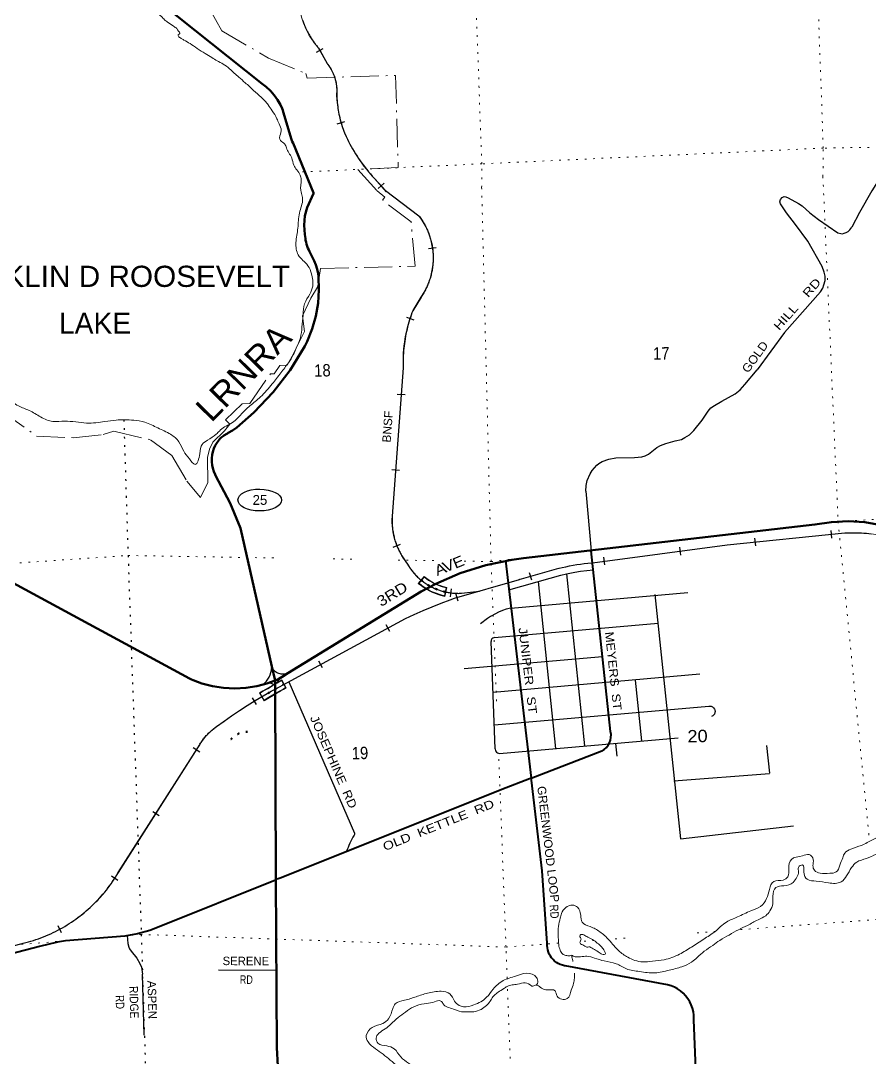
# Model space of a CAD drawing. Header units: feet. Extents: x 485078 to 733631, y 372822 to 564222.
# Drawn here: x 710684 to 722722, y 412713 to 427414 of the extents above; entities that cross this region are included whole.
import ezdxf
from ezdxf.enums import TextEntityAlignment as Align

# ---------------------------------------------------------------- set-up
doc = ezdxf.new("R2010")
doc.units = ezdxf.units.FT
doc.header["$LTSCALE"] = 80
doc.linetypes.add('DOT_DASHED', pattern=[7.7, 5, -1.2, 0.3, -1.2])
doc.linetypes.add('DOTTED', pattern=[1.5, 0.3, -1.2])
for name, color, linetype, lineweight in [('16', 7, 'Continuous', 25), ('17', 7, 'Continuous', 25), ('20', 7, 'Continuous', 70), ('21', 7, 'Continuous', 25), ('23', 7, 'Continuous', 70), ('26', 7, 'Continuous', 40), ('27', 7, 'Continuous', 25), ('29', 7, 'Continuous', 25), ('30', 7, 'Continuous', 25), ('34', 7, 'Continuous', 25), ('39', 7, 'Continuous', 13), ('41', 7, 'Continuous', 13), ('44', 7, 'DOT_DASHED', 13), ('6', 7, 'DOTTED', 25), ('7', 7, 'DOTTED', 13)]:
    doc.layers.add(name, color=color, linetype=linetype, lineweight=lineweight)

msp = doc.modelspace()

# ---------------------------------------------------------------- linework, layer by layer
at = {"layer": '17'}
msp.add_ellipse((714070.78, 420622.77), major_axis=(-309.24, 1), ratio=0.500121, dxfattribs=at)
at = {"layer": '20'}
for p, q in [((714389.54, 418119.06), (714469.88, 418168.28)), ((714117.28, 418009.89), (714171.36, 418024.57)), ((714171.36, 418024.57), (714287.34, 418067.88))]:
    msp.add_line(p, q, dxfattribs=at)
for points in [[(714117.28, 418009.89), (714030.82, 417986.4), (713874.71, 417961.13), (713716.83, 417952.32), (713558.88, 417960.06), (713402.61, 417984.26), (713249.73, 418024.67), (713126.91, 418071.34), (713101.85, 418080.86), (713076.91, 418094.33), (710517.89, 419476.2), (707704.1, 421042.52), (707618.17, 421085.48), (707418.95, 421204.26), (707233.24, 421343.22), (707063.07, 421500.82), (706910.31, 421675.35), (706776.62, 421864.89), (705433.7, 423868.11), (705335.21, 423996.54), (705278.57, 424070.4), (705227.97, 424136.38), (705102.86, 424273.25), (704851.09, 424509.29)], [(722877.22, 420268.2), (722643.98, 420307.11), (722407.95, 420321.42), (722171.72, 420310.98), (721937.87, 420275.9), (717807.75, 419798.59), (717643.01, 419777.72), (717272.52, 419702.07), (716911.96, 419588.11), (716565.29, 419437.09), (716358.93, 419325.51), (714469.88, 418168.28)], [(714287.34, 418067.88), (714330.86, 418085.02), (714342.93, 418090.51), (714389.54, 418119.06)]]:
    msp.add_lwpolyline(points, dxfattribs=at)
at = {"layer": '21'}
for points in [[(714117.28, 418009.89), (714139.8, 418029.57), (714141.04, 418030.65), (714164.74, 418056.18), (714185.65, 418084.06), (714203.53, 418113.96), (714218.18, 418145.57), (714229.45, 418178.54), (714237.21, 418212.51), (714243.29, 418262.94)], [(714469.88, 418168.28), (714446.61, 418160.75), (714429.3, 418156.66), (714411.66, 418154.41), (714393.88, 418154.01), (714376.16, 418155.48), (714358.69, 418158.78), (714341.66, 418163.9), (714325.25, 418170.77), (714309.66, 418179.31), (714295.04, 418189.44), (714281.56, 418201.04), (714269.37, 418213.98), (714258.6, 418228.13), (714256.35, 418231.83), (714244.65, 418256.92)], [(714316.78, 418037.09), (714329.19, 418056.82), (714347.21, 418079.76), (714367.53, 418100.7), (714389.54, 418119.06)], [(714389.49, 418119.03), (714389.93, 418119.4), (714398.68, 418125.69)], [(714265.61, 418006.77), (714248.43, 418016.99), (714239.81, 418020.98), (714230.81, 418024.05), (714221.54, 418026.15), (714212.1, 418027.28), (714202.59, 418027.42), (714171.36, 418024.57)]]:
    msp.add_lwpolyline(points, dxfattribs=at)
at = {"layer": '23'}
msp.add_line((714287.34, 418067.88), (714243.29, 418262.94), dxfattribs=at)
for points in [[(714831.88, 424973.41), (714543.35, 425679.46), (714529.35, 425704.45), (714521.88, 425729.46), (714404.6, 426122.22), (714397.14, 426147.2), (714386.33, 426172.22), (714364.67, 426222.39), (714324.53, 426293.75), (714277.14, 426360.52), (714223.04, 426421.98), (714162.81, 426477.44), (714106.28, 426520.11), (712670.17, 427664.28)], [(714243.29, 418262.94), (713799.97, 420225.52), (713654.06, 420577.58), (713444.37, 420970.67), (713438.04, 420982.87), (713418.99, 421026.52), (713404.6, 421071.93), (713395.04, 421118.6), (713390.41, 421166.01), (713390.77, 421213.64), (713396.09, 421260.97), (713406.34, 421307.49), (713421.4, 421352.68), (713441.09, 421396.05), (713465.21, 421437.13), (713493.49, 421475.45), (713502.77, 421485.61), (713525.6, 421510.59), (713550.63, 421529.08), (713563.46, 421538.56), (713604, 421562.4), (713612.23, 421566.57), (713624.36, 421572.71), (713686.91, 421609.43), (713745.28, 421652.49), (713989.1, 421864.77), (714260.9, 422151.16), (714501.27, 422464.4), (714707.58, 422801.05), (714742.17, 422871.37), (714812.72, 423046.44), (714864.59, 423227.93), (714897.2, 423413.84), (714910.19, 423602.14), (714903.44, 423790.77), (714898.37, 423833.52), (714885.48, 423895.06), (714866.23, 423954.92), (714840.83, 424012.43), (714777.76, 424142.58), (714765.84, 424167.19), (714754.49, 424192.58), (714735.05, 424246.23), (714727.23, 424277.77), (714721, 424302.89), (714717.41, 424327.77), (714709.37, 424383.37), (714701.48, 424516.35), (714707.54, 424649.44), (714740.83, 424769.73), (714832.86, 424967.1), (714831.88, 424973.41)], [(714300.02, 415248.22), (714287.58, 418013.66), (714287.34, 418067.88)], [(715148.14, 409330.55), (715151.75, 409435.29), (715144.39, 409539.84), (715126.14, 409643.05), (715097.2, 409743.78), (714449.38, 412054.64), (714439.92, 412082.61), (714369.51, 412339.07), (714326.29, 412601.48), (714310.74, 412866.97), (714300.02, 415248.22)]]:
    msp.add_lwpolyline(points, dxfattribs=at)
at = {"layer": '26'}
for p, q in [((719042.32, 417341.26), (718769.09, 419903.13)), ((717554.25, 419768.25), (717918.11, 416682.49)), ((717917.66, 416679.9), (718917.69, 417067.14))]:
    msp.add_line(p, q, dxfattribs=at)
for points in [[(720276.64, 411868.53), (720223.13, 413257.84), (720223.59, 413271.66), (720221.92, 413322.2), (720214.98, 413372.3), (720202.84, 413421.39), (720185.63, 413468.94), (720163.55, 413514.43), (720136.83, 413557.37), (720105.77, 413597.28), (720070.71, 413633.72), (720032.03, 413666.3), (719990.16, 413694.66), (719945.55, 413718.48), (719898.7, 413737.51), (719850.11, 413751.54), (718399.09, 414021.28), (718389.97, 414022.83), (718359.42, 414030.19), (718329.8, 414040.69), (718301.44, 414054.24), (718274.66, 414070.68), (718249.74, 414089.82), (718226.95, 414111.47), (718206.56, 414135.37), (718188.77, 414161.28), (718173.79, 414188.91), (718161.78, 414217.95), (718152.88, 414248.09), (718147.17, 414278.99), (718144.72, 414310.32), (718145.56, 414341.73), (718073.13, 415367.82), (717921.36, 416654.9), (717918.38, 416680.18), (717892.66, 416670.22), (717502.61, 416519.18), (714372.75, 415269.31), (714345.31, 415258.27), (714300.02, 415248.22)], [(714300.02, 415248.22), (714295.31, 415238.17), (712644.52, 414574.27), (712513.08, 414524.11), (712337.58, 414475.19), (712157.93, 414444.89), (711319.36, 414378.15), (711206.36, 414360.08), (710947.78, 414298.59), (710022.76, 414057.01)]]:
    msp.add_lwpolyline(points, dxfattribs=at)
msp.add_arc((718803.7, 417284.36), 245.31, 297.68908, 13.41205, dxfattribs=at)
at = {"layer": '29'}
for p, q in [((718690.07, 420746.21), (718769.09, 419903.13)), ((718416.33, 419574.93), (718671.2, 417141.01)), ((717602.02, 419349.11), (718184.89, 419514.85)), ((718015.12, 419466.58), (718262.6, 417103.33)), ((717630.9, 419091.1), (720138.56, 419311.86)), ((719669.42, 419286.51), (720031.96, 415824.41)), ((717397.04, 418673.3), (719717.73, 418877.6)), ((717406.72, 417095.36), (717351.37, 418616.81)), ((716969.61, 418234.12), (718926.68, 418406.41)), ((717378.34, 417901.86), (720306.88, 418159.67)), ((714482.49, 418047.2), (715414.19, 415903.34)), ((719388.32, 418070.04), (719478.28, 417210.99)), ((717396.37, 417436.97), (720432.04, 417704.22)), ((717469.11, 417032.94), (719998.08, 417255.58)), ((719111.81, 417171.23), (719130.28, 416994.87)), ((721251.3, 417142.66), (721292.3, 416751.14)), ((719938.7, 416643.35), (721295.77, 416748.86)), ((720031.96, 415824.41), (721633, 416007.95)), ((712433.11, 413042.5), (712408.6, 413904.46)), ((714305.84, 413955.11), (713487.77, 413959.42))]:
    msp.add_line(p, q, dxfattribs=at)
for points in [[(722890.22, 425234.71), (722742.93, 425005.62), (722567.48, 424698.59), (722460.02, 424490.28)], [(722015.15, 423574.66), (722047.93, 423623.84), (722065.09, 423672.16), (722082.27, 423733.35), (722082.26, 423796.7), (722069.39, 423849.31), (722039.33, 423929.83), (721837.58, 424290.58), (721661.58, 424526.79), (721532.81, 424694.28), (721451.25, 424818.82), (721442.68, 424848.88), (721451.25, 424883.24), (721474.87, 424909), (721502.76, 424921.89), (721526.39, 424917.59), (721558.56, 424904.71), (721704.53, 424825.26), (721756.02, 424793.05), (721867.63, 424689.98), (721987.82, 424599.8), (722262.55, 424410.83), (722303.34, 424397.94), (722326.95, 424396.33), (722352.69, 424402.24), (722378.46, 424412.44), (722406.36, 424428.01), (722434.26, 424453.24), (722460.02, 424490.28)], [(722015.15, 423574.66), (721507.81, 422995.8), (721120.71, 422468.58)], [(718690.07, 420746.21), (718697.56, 420826.96), (718712.58, 420901.04), (718751.22, 420992.3), (718781.26, 421042.76), (718845.66, 421119), (718877.85, 421142.62), (718922.92, 421167.31), (719019.51, 421200.59), (719116.08, 421218.84), (719382.22, 421223.14), (719485.25, 421234.95), (719532.47, 421247.83), (719579.68, 421274.67), (719695.58, 421364.86), (719749.24, 421393.85), (719824.36, 421424.98), (719957.43, 421459.34), (720047.58, 421481.89), (720094.79, 421506.58), (720161.33, 421548.46), (720223.57, 421609.65), (720339.46, 421755.67), (720423.17, 421880.22), (720463.95, 421927.46), (720515.46, 421963.96), (720618.48, 422021.94), (720807.35, 422129.3), (720878.19, 422186.21), (720944.72, 422258.14), (721120.71, 422468.58)], [(718184.89, 419514.85), (718339.12, 419557.32), (718416.33, 419574.93), (718536.58, 419602.41), (718613.84, 419615.29), (718797.61, 419635.72)], [(717630.9, 419091.1), (717564.32, 419074.71), (717509.59, 419056.45), (717455.94, 419034.98), (717410.87, 419012.43), (717340.04, 418972.71), (717297.12, 418945.87), (717198.39, 418869.64)], [(717397.04, 418673.3), (717373.31, 418666.72), (717359.36, 418657.06), (717351.84, 418636.66), (717351.37, 418616.81)], [(720432.04, 417704.22), (720457.5, 417703.69), (720469.3, 417700.47), (720485.4, 417691.88), (720499.35, 417678.99), (720513.3, 417659.67), (720518.66, 417647.86), (720522.96, 417628.53), (720520.81, 417612.43), (720513.3, 417590.96), (720501.49, 417573.78), (720489.69, 417565.19), (720471.45, 417553.38)], [(717406.72, 417095.36), (717410.87, 417068.62), (717424.82, 417049.29), (717438.77, 417039.63), (717455.94, 417034.26), (717469.11, 417032.94)], [(712192.65, 414454.25), (712200.93, 414340.16), (712214.06, 414288.41), (712227.2, 414261.3), (712246.91, 414228.44), (712329.02, 414129.86), (712371.72, 414057.56), (712394.71, 414004.99), (712408.6, 413904.46)]]:
    msp.add_lwpolyline(points, dxfattribs=at)
msp.add_spline([(715414.19, 415903.34), (715415.02, 415901.46), (715415.83, 415898.55), (715415.8, 415894.53), (715408, 415876.48), (715297.68, 415638.94)], degree=3, dxfattribs=at)
at = {"layer": '34'}
for p, q in [((714875.5, 426966.73), (714971.74, 427021.24)), ((715168.26, 425955.37), (715274.46, 425986.29)), ((715750.39, 425038.3), (715832.93, 425111.93)), ((716461.95, 424185.06), (716571.46, 424200.63)), ((716148.95, 423211.99), (716253.96, 423177.25)), ((716019.09, 422125.09), (716129.39, 422116.84)), ((715941.77, 421055.66), (716052.07, 421047.42)), ((722178.67, 420080.4), (722167.59, 420190.45)), ((721098.09, 419974.2), (721087, 420084.25)), ((715960.26, 419955.87), (716063.27, 419996.18)), ((720035.78, 419843.2), (720021.21, 419952.85)), ((718959.1, 419702.78), (718944.53, 419812.42)), ((717924.32, 419486.39), (717894.07, 419592.78)), ((718346.58, 419665.94), (718345.04, 419665.48)), ((716775.5, 419252.71), (716789.68, 419362.41)), ((716881.86, 419190.45), (716851.37, 419296.78)), ((715915.15, 418758.69), (715862.53, 418855.98)), ((714958.86, 418244.45), (714906.24, 418341.74)), ((714024.65, 417725.07), (713966.54, 417819.18)), ((713221.68, 417052.36), (713128.46, 417111.89)), ((712646.78, 416147.3), (712553.56, 416206.83)), ((712061.37, 415232.59), (711968.41, 415292.53)), ((711264.03, 414491.24), (711212.15, 414588.93))]:
    msp.add_line(p, q, dxfattribs=at)
at = {"layer": '34', "lineweight": 13}
for p, q in [((714900.34, 427031.42), (715026.22, 426809.18)), ((715702.31, 425172.56), (715863.84, 424991.49)), ((716324.24, 424650.84), (715859.69, 425005.37)), ((716239.68, 423305.95), (716354.88, 423498.47)), ((715945.9, 420393.13), (716103.23, 422498.07)), ((717804.76, 419510.73), (718157.54, 419611.04)), ((716316.26, 419441.62), (716399.36, 419540.96)), ((716400.59, 419529.97), (716327.73, 419442.86)), ((716830.77, 419231.46), (717805.74, 419510.97)), ((716694.89, 419256.86), (716720.81, 419383.6)), ((717185.54, 419332.07), (716929.68, 419300.86)), ((714402.48, 418004.36), (716136.46, 418942.17)), ((714447.56, 417961.53), (714384.29, 418074.51)), ((714131.77, 417777.83), (714065.59, 417890.1)), ((712067.96, 415345.21), (713195.06, 417110.07))]:
    msp.add_line(p, q, dxfattribs=at)
at = {"layer": '34'}
for points in [[(714678.36, 427420.07), (714684.65, 427401.68), (714691.15, 427383.42), (714698.1, 427365.19), (714705.24, 427347.2), (714712.83, 427329.25), (714720.63, 427311.52), (714728.76, 427293.83), (714737.21, 427276.39), (714745.98, 427259.07), (714754.96, 427241.89), (714764.38, 427224.86), (714774.02, 427207.94), (714783.97, 427191.28), (714794.13, 427174.75), (714804.72, 427158.47), (714815.53, 427142.31), (714826.54, 427126.39), (714837.87, 427110.61), (714849.52, 427095.08), (714861.49, 427079.68), (714873.57, 427064.52), (714886.07, 427049.6), (714898.77, 427034.93), (714901.24, 427032.06), (715027.14, 426809.79), (715033.98, 426800.89), (715040.63, 426791.82), (715047.12, 426782.63), (715053.55, 426773.31), (715059.74, 426763.88), (715065.74, 426754.38), (715071.67, 426744.76), (715077.36, 426735.03), (715082.86, 426725.22), (715088.25, 426715.24), (715093.4, 426705.26), (715098.45, 426695.19), (715103.3, 426684.96), (715107.92, 426674.71), (715112.37, 426664.36), (715116.69, 426653.96), (715120.81, 426643.41), (715124.74, 426632.88), (715128.47, 426622.19), (715132.02, 426611.53), (715135.41, 426600.75), (715138.58, 426589.95), (715141.55, 426579.08), (715144.38, 426568.18), (715146.96, 426557.17), (715149.41, 426546.15), (715151.62, 426535.1), (715153.69, 426524.02), (715155.48, 426512.89), (715157.12, 426501.72), (715158.58, 426490.58), (715159.85, 426479.37), (715160.9, 426468.14), (715161.74, 426456.86), (715162.46, 426445.63), (715162.89, 426434.33), (715163.14, 426423.07), (715163.25, 426411.78), (715163.14, 426400.56), (715162.78, 426389.23), (715162.3, 426377.96), (715161.54, 426366.79), (715161.55, 426366.49), (715162.51, 426338.65), (715164.1, 426310.98), (715166.16, 426283.33), (715168.54, 426255.52), (715171.57, 426227.9), (715175.06, 426200.44), (715178.88, 426172.83), (715183.32, 426145.42), (715188.25, 426118.16), (715193.65, 426090.76), (715199.52, 426063.69), (715205.71, 426036.64), (715212.53, 426009.6), (715219.83, 425982.89), (715227.6, 425956.19), (715235.69, 425929.67), (715244.41, 425903.16), (715253.45, 425876.98), (715263.11, 425850.82), (715273.08, 425824.98), (715279.74, 425808.48), (715296.06, 425772.36), (715313.12, 425736.81), (715330.8, 425701.53), (715348.99, 425666.23), (715367.91, 425631.5), (715387.36, 425597.26)], [(715387.36, 425597.26), (715407.32, 425562.99), (715428.01, 425529.3), (715449.23, 425496.09), (715471.17, 425462.96), (715493.54, 425430.51), (715516.33, 425398.24), (715539.95, 425366.35), (715564, 425335.14), (715588.67, 425304.21), (715613.66, 425273.68), (715639.48, 425243.5), (715665.54, 425213.94), (715692.42, 425184.73), (715703.12, 425173.3), (715852.07, 425006.33)], [(715852.15, 425006.33), (716325.03, 424651.62), (716335.49, 424637.87), (716345.52, 424624.05), (716355.3, 424610.07), (716364.98, 424595.88), (716374.3, 424581.53), (716383.32, 424567.08), (716392.25, 424552.43), (716400.81, 424537.62), (716409.07, 424522.72), (716417.17, 424507.55), (716424.9, 424492.35), (716432.48, 424477.05), (716439.76, 424461.5), (716446.68, 424445.92), (716453.37, 424430.16), (716459.84, 424414.38), (716466, 424398.34), (716471.89, 424382.34), (716477.46, 424366.1), (716482.77, 424349.9), (716487.83, 424333.51), (716492.55, 424317.11), (716496.97, 424300.61), (716501.18, 424284.06), (716505.02, 424267.34), (716508.65, 424250.59), (716511.91, 424233.81), (716514.97, 424216.99), (716517.6, 424200.09), (716520, 424183.15), (716522.14, 424166.24), (716523.98, 424149.23), (716525.48, 424132.2), (716526.67, 424115.06), (716527.67, 424098.02), (716528.24, 424080.89), (716528.53, 424063.8), (716528.61, 424046.67), (716528.36, 424029.65), (716527.73, 424012.47), (716526.91, 423995.39), (716525.68, 423978.37), (716524.31, 423961.36), (716522.5, 423944.26), (716520.44, 423927.34), (716518.11, 423910.45), (716515.49, 423893.46), (716512.46, 423876.66), (716509.3, 423859.88), (716505.73, 423843.15), (716501.94, 423826.39), (716497.83, 423809.86), (716493.38, 423793.33), (716488.74, 423776.88), (716483.8, 423760.47), (716478.48, 423744.25), (716472.95, 423728), (716467.15, 423711.91), (716461.02, 423695.93), (716454.64, 423680.13), (716447.98, 423664.37), (716441.11, 423648.7), (716433.86, 423633.21), (716426.42, 423617.83), (716418.63, 423602.55), (716410.65, 423587.39), (716402.35, 423572.46), (716393.86, 423557.63), (716385.1, 423542.98), (716376.02, 423528.43), (716366.75, 423514.13), (716357.21, 423499.85), (716355.8, 423497.87), (716240.67, 423305.46), (716228.2, 423273.4), (716216.51, 423241.14), (716205.36, 423208.67), (716194.51, 423175.88), (716184.46, 423142.97), (716175.04, 423110.02), (716165.91, 423076.76), (716157.59, 423043.38), (716149.89, 423009.98), (716142.67, 422976.17), (716136.14, 422942.51), (716129.97, 422908.69), (716124.55, 422874.61), (716119.81, 422840.67), (716115.62, 422806.49), (716111.88, 422772.37), (716108.87, 422737.95), (716106.37, 422703.76), (716104.6, 422669.28), (716103.34, 422635.02), (716102.64, 422600.54), (716102.62, 422566.21), (716103.24, 422531.84), (716104.33, 422498.05), (715947, 420393.06)], [(715947, 420393.06), (715946.11, 420375.87), (715945.62, 420358.74), (715945.42, 420341.58), (715945.41, 420324.33), (715945.81, 420307.15), (715946.5, 420290.05), (715947.39, 420272.84), (715948.67, 420255.71), (715950.25, 420238.66), (715952.12, 420221.49), (715954.3, 420204.5), (715956.68, 420187.5), (715959.44, 420170.49), (715962.52, 420153.65), (715965.9, 420136.78), (715969.46, 420120.01), (715973.43, 420103.22), (715977.6, 420086.61), (715982.17, 420069.98), (715986.94, 420053.53), (715992.01, 420037.06), (715997.38, 420020.78), (716003.07, 420004.58), (716008.94, 419988.47), (716015.21, 419972.43), (716021.69, 419956.47), (716028.48, 419940.7), (716035.47, 419925.02), (716042.86, 419909.51), (716050.45, 419894.07), (716058.25, 419878.84), (716066.35, 419863.68), (716074.76, 419848.71), (716083.48, 419833.8), (716092.3, 419819.1), (716101.51, 419804.57), (716110.95, 419790.22), (716120.58, 419775.95), (716130.42, 419761.98), (716140.67, 419748.08), (716151.02, 419734.37), (716157.19, 419726.51), (716164.42, 419713.76), (716171.85, 419701.33), (716179.51, 419689.03), (716187.35, 419676.72), (716195.44, 419664.65), (716203.71, 419652.77), (716212.17, 419640.91), (716220.86, 419629.29), (716229.74, 419617.85), (716238.89, 419606.47), (716248.16, 419595.35), (716257.59, 419584.3), (716267.29, 419573.44), (716277.14, 419562.84), (716287.21, 419552.35), (716297.39, 419542.01), (716307.84, 419531.84), (716318.37, 419521.9), (716329.18, 419512.12), (716340.07, 419502.57), (716351.16, 419493.14), (716362.4, 419483.98), (716373.81, 419475.01), (716385.33, 419466.19), (716397.09, 419457.61), (716408.96, 419449.18), (716420.97, 419441.02), (716433.08, 419433.03), (716445.4, 419425.33), (716457.82, 419417.78), (716470.32, 419410.46), (716482.98, 419403.34), (716495.78, 419396.49), (716508.77, 419389.83), (716521.74, 419383.36), (716534.92, 419377.19), (716548.16, 419371.26), (716561.52, 419365.46), (716574.89, 419359.98), (716588.51, 419354.73), (716602.12, 419349.67), (716615.83, 419344.94), (716629.58, 419340.33), (716643.53, 419336.02), (716657.43, 419331.98), (716671.39, 419328.15), (716685.54, 419324.53), (716699.66, 419321.28), (716713.83, 419318.14), (716728.08, 419315.34), (716742.43, 419312.69), (716756.7, 419310.38), (716771.1, 419308.33), (716785.5, 419306.47), (716799.96, 419304.83), (716814.4, 419303.58), (716828.95, 419302.47), (716843.44, 419301.62)], [(718312, 419655.33), (718356.95, 419666.5), (718408.02, 419677.94), (718459.06, 419688.42), (718510.57, 419698.42), (718562.16, 419707.2), (718613.71, 419715.02), (718665.82, 419722.07), (718717.63, 419728.08), (718769.61, 419733.53), (718785.6, 419734.8), (720694.23, 419988.4), (722360.95, 420156.26), (722395.02, 420158.25), (722428.92, 420159.44)], [(722428.94, 420159.44), (722462.88, 420160.05), (722497.04, 420160.29), (722531.06, 420159.74), (722564.91, 420158.59), (722598.99, 420157.06), (722632.93, 420154.74), (722666.71, 420151.83), (722700.72, 420148.34), (722734.39, 420144.25)], [(711143.15, 414493.6), (711176.61, 414510.13), (711209.94, 414527.29), (711242.95, 414544.83), (711275.78, 414563.2), (711308.1, 414581.89), (711340.22, 414601.42), (711371.84, 414621.28), (711403.31, 414641.77), (711434.22, 414662.78), (711464.79, 414684.38), (711495.04, 414706.35), (711524.91, 414729.12), (711554.46, 414752.25), (711583.47, 414775.92), (711612.16, 414799.96), (711640.25, 414824.74), (711668.04, 414849.9), (711695.31, 414875.39), (711722.23, 414901.44), (711748.59, 414928.04), (711774.6, 414955.22), (711800.15, 414982.51), (711825.08, 415010.54), (711849.51, 415038.9), (711873.64, 415067.64), (711897.04, 415096.65), (711920.04, 415126.45), (711942.57, 415156.36), (711964.34, 415186.77), (711985.85, 415217.33), (712006.76, 415248.64), (712026.99, 415280.02), (712046.7, 415311.72), (712066.06, 415343.99), (712067.01, 415345.77), (713194.11, 417110.62), (713201.17, 417123.96), (713208.52, 417137.1), (713216.1, 417150.12), (713223.88, 417163.13), (713231.92, 417175.91), (713240.15, 417188.49), (713248.57, 417201.07), (713257.27, 417213.41), (713266.16, 417225.56), (713275.31, 417237.66), (713284.61, 417249.48), (713294.06, 417261.24), (713303.83, 417272.83), (713313.74, 417284.14), (713323.88, 417295.33), (713334.13, 417306.37), (713344.7, 417317.25), (713355.33, 417327.9), (713366.26, 417338.38), (713377.29, 417348.63), (713388.53, 417358.75), (713399.93, 417368.62), (713411.51, 417378.28), (713423.21, 417387.78), (713435.17, 417397.04), (713447.25, 417406.15), (713457.57, 417413.64), (713564.61, 417491.32), (713672.83, 417566.12), (713782.4, 417639.09), (713893.46, 417711.29), (714005.71, 417780.61), (714118.69, 417847.65), (714233.18, 417913.92), (714348.85, 417977.31), (714401.96, 418005.33), (716135.97, 418943.15), (716260.88, 419001.47), (716386.4, 419056.61), (716512.93, 419109.6), (716640.85, 419161.5), (716769.41, 419210.23), (716830.43, 419232.51), (717751.25, 419496.49), (717747.05, 419495.47), (718310.95, 419655.81)], [(716843.44, 419301.62), (716857.96, 419301.06), (716872.43, 419300.77), (716886.98, 419300.7), (716901.51, 419300.82), (716916.01, 419301.32), (716929.59, 419301.96), (717185.41, 419333.16)], [(708295.82, 413720.19), (709997.47, 414154.9), (710684.02, 414334.19), (710720.64, 414342.63), (710756.84, 414351.86), (710792.89, 414361.72), (710829.08, 414372.04), (710864.84, 414383.16), (710900.28, 414394.85), (710935.82, 414407.01), (710970.96, 414419.96), (711005.75, 414433.49), (711040.63, 414447.69), (711074.93, 414462.44), (711109.13, 414477.6), (711143.15, 414493.6)]]:
    msp.add_lwpolyline(points, dxfattribs=at)
at = {"layer": '34', "lineweight": 13}
for points in [[(718785.72, 419733.71), (720694.36, 419987.31), (722361.04, 420155.16)], [(716316.26, 419441.62), (716362.11, 419406.2), (716382.05, 419391.73), (716430.91, 419360.8), (716482.76, 419331.37), (716517.65, 419314.91), (716571.5, 419293.45), (716608.89, 419279.49), (716638.3, 419271.01), (716694.89, 419256.86)], [(716327.73, 419442.86), (716366.91, 419412.6), (716386.54, 419398.35), (716435.03, 419367.66), (716486.45, 419338.48), (716520.84, 419322.25), (716574.38, 419300.91), (716611.4, 419287.09), (716640.38, 419278.74), (716688.72, 419266.64), (716711.47, 419377.87)], [(716399.36, 419540.96), (716439.38, 419510.46), (716465.81, 419491.5), (716511.17, 419464.06), (716535.1, 419451.09), (716552.55, 419441.61), (716570, 419434.63), (716597.92, 419422.16), (716630.82, 419410.19), (716656.75, 419401.21), (716720.81, 419383.6)], [(716711.47, 419377.87), (716654.38, 419393.57), (716628.14, 419402.65), (716594.92, 419414.74), (716566.88, 419427.26), (716549.14, 419434.36), (716531.28, 419444.06), (716507.19, 419457.12), (716461.4, 419484.82), (716434.62, 419504.03), (716400.59, 419529.97)], [(714065.59, 417890.1), (714114.87, 417919.67), (714179.55, 417956.78), (714248.77, 417996.77), (714314.69, 418035.93), (714384.29, 418074.51)], [(714381.19, 418063.65), (714318.67, 418028.99), (714252.81, 417989.87), (714183.54, 417949.85), (714118.92, 417912.77), (714076.52, 417887.32), (714134.52, 417788.91)], [(714131.77, 417777.83), (714203.04, 417821.56), (714261.95, 417855.36), (714309.33, 417883.81), (714352.18, 417907.31), (714370.31, 417918.44), (714406.15, 417938.23), (714447.56, 417961.53)], [(714134.52, 417788.91), (714198.96, 417828.44), (714257.9, 417862.26), (714305.35, 417890.75), (714348.16, 417914.23), (714366.28, 417925.35), (714402.25, 417945.22), (714436.67, 417964.58), (714381.19, 418063.65)]]:
    msp.add_lwpolyline(points, dxfattribs=at)
for centre, radius, start, end in [((715735.04, 427769.02), 1113.9, 184.2763, 221.46597), ((714517.15, 426413.13), 644.99, 355.85125, 37.88273), ((716752.93, 426412.04), 1593.13, 181.63946, 202.2793), ((717349.63, 426729.48), 2266.64, 203.98625, 223.3839), ((715548.62, 424053.63), 978.9, 325.4504, 37.59573), ((718073.52, 422580.76), 1972.03, 158.42358, 182.40301), ((716929.84, 420336.58), 985.56, 176.71033, 218.2886), ((722485.61, 418211.17), 1947.98, 61.82936, 93.66648), ((716883.49, 420133), 833.41, 209.23971, 273.17685), ((719042.57, 416748), 2996.74, 94.91676, 107.22253), ((719508.82, 411826.18), 7874.65, 109.88204, 115.35687), ((717931.4, 411322.54), 7556.45, 117.84021, 126.29679), ((713960.75, 416710.09), 863.87, 125.5715, 152.41815), ((710213.82, 416428.21), 2147.26, 282.65608, 329.71098)]:
    msp.add_arc(centre, radius, start, end, dxfattribs=at)
at = {"layer": '34', "linetype": 'DOTTED', "lineweight": 100}
for centre, radius, start, end in [((716869.6, 420095.98), 793.85, 229.75676, 258.15395), ((721038.86, 406212.98), 13535.33, 119.29036, 120.84524), ((713894.25, 417034.05), 304.12, 89.642, 141.04997)]:
    msp.add_arc(centre, radius, start, end, dxfattribs=at)
at = {"layer": '39'}
for points in [[(714660.96, 424967.95), (714652.33, 425008.5), (714651.14, 425069.2), (714657.42, 425162.43), (714644, 425226.95), (714595.97, 425300.91), (714552.15, 425366.86), (714523.81, 425469.55), (714481.85, 425543.63), (714448.11, 425611.8), (714424.77, 425666), (714365.03, 425717.47), (714352.13, 425755.68), (714376.51, 425855.34), (714344.2, 425953.9), (714314.43, 426026.19), (714247.42, 426138.25), (714191.14, 426220.15), (714089.71, 426331.54), (713984.56, 426426.66), (713864.95, 426535.67), (713776.35, 426612.9), (713644.4, 426731.79), (713553.93, 426800.89), (713465.96, 426845.74), (713390.1, 426892.85), (713295.82, 426949.72), (713183, 427022.43), (713084.47, 427089.34), (712996.39, 427140.27), (712957.44, 427163.8), (712918.34, 427195.43), (712915.96, 427213.6), (712937.84, 427234.27), (712916.88, 427270.3), (712893.97, 427302.24), (712850.78, 427335.82), (712764.56, 427394.87), (712721.37, 427428.44), (712677.94, 427474.16), (712610.02, 427529.52), (712548.22, 427582.98), (712480.53, 427626.2), (712417.18, 427655.33), (712373, 427739.49), (712348.79, 427838.21), (712348.47, 427957.63), (712356.86, 428150.09), (712348.85, 428249.12), (712345.08, 428441.34), (712359.82, 428516.53), (712357.95, 428611.63), (712355.97, 428712.8), (712368.21, 428812.22), (712371.75, 428941.84), (712355.36, 429054.87), (712345.83, 429127.56), (712323.41, 429238.46), (712307.65, 429319.12), (712281.22, 429427.91), (712245.02, 429518.3), (712186.55, 429608.25), (712117.8, 429706.11), (712044.99, 429803.88), (711995.02, 429873.76), (711968.94, 429964.34), (711985.46, 430154.94), (712001.43, 430270.63), (712020.89, 430414.72), (712044.75, 430540.68), (712070.56, 430670.73), (712110.59, 430799.03), (712142.9, 430906.94), (712180.26, 430964.34), (712211.32, 431137), (712218.83, 431270.74), (712221.21, 431355.8), (712252.98, 431492.04), (712297.01, 431622.44), (712339.25, 431740.66), (712385.39, 431867.06), (712413.94, 431960.72), (712436.05, 432072.48), (712458.05, 432190.31), (712464.37, 432281.52), (712438.21, 432376.15), (712393.95, 432464.36), (712415.08, 432523.47), (712421.39, 432614.68), (712357.76, 432761.21), (712283.42, 432937.9), (712188.63, 433124.31), (712082.56, 433265.97), (711965.78, 433437.79), (711865.98, 433569.45), (711786.63, 433691.39), (711725.66, 433805.59)], [(707752.99, 424746.32), (707754.95, 424741.91), (707816.71, 424675.77), (707888.63, 424527.57), (707950.13, 424393.31), (708045.78, 424269.86), (708130.89, 424166.43), (708236.95, 424029.05), (708418.27, 423775.89), (708469.8, 423540.28), (708535.39, 423309.01), (708664.8, 423119.51), (708902.15, 422988.87), (709115.46, 422847.63), (709400.76, 422744.28), (709596.01, 422691.66), (709785.4, 422628.81), (709961.17, 422541.41), (710144.16, 422399.54), (710331.76, 422231.46), (710503.09, 422067.1), (710651.04, 421956.87), (710804.09, 421891.25), (710965.8, 421799.51), (711139.02, 421736.33), (711308.8, 421739.83), (711616.72, 421713.81), (711877.11, 421735.36), (712034.42, 421754.78), (712285.18, 421753.88), (712441.5, 421724.74), (712627.25, 421643.61), (712807.1, 421554.27), (712924.63, 421447.46), (712994.18, 421315.39), (713073.36, 421205.76), (713153.86, 421128.53), (713221.42, 421279.61), (713255, 421411.79), (713332.57, 421472.05), (713454.03, 421556.69), (713499.61, 421599.74), (713573.26, 421659.06), (713661.25, 421705.37), (713814.04, 421842.03), (713928.89, 421955.65), (714081.86, 422084.21), (714248.85, 422271.47), (714309.54, 422345.84), (714369.38, 422426.2), (714477.99, 422567.74), (714546.32, 422682.42), (714586.87, 422772.26), (714646.38, 422921.15), (714669.46, 423071.32), (714683.99, 423243.55), (714706.86, 423403.83), (714778.8, 423538.81), (714820.85, 423652.96), (714805.02, 423826.59), (714754.01, 423942.86), (714617.29, 424095.8), (714583.22, 424271.08), (714611.2, 424475.96), (714632.95, 424688.81), (714677.19, 424889.98), (714660.96, 424967.95)], [(718486.81, 414174.8), (718462.73, 414166.22), (718408.02, 414171.16), (718361.06, 414192.44), (718327.6, 414244.34), (718307.77, 414320.8), (718300.67, 414464.27), (718302.21, 414581.63), (718330.07, 414697.5), (718346.88, 414762.58), (718407.73, 414848.79), (718502.04, 414883.1), (718575.49, 414852.25), (718618.29, 414741.87), (718640.65, 414641.2), (718753.2, 414578.79), (718890.26, 414504.74), (719018.08, 414390.05), (719088.56, 414308.57), (719158.88, 414235.18), (719286.18, 414144.75), (719495.87, 414078.28), (719635.21, 414087.21), (719800.56, 414108.83), (720019.28, 414188.18), (720189.01, 414288.77), (720362.53, 414401.58), (720522.03, 414508.03), (720682.95, 414642.83), (720841.16, 414714.86), (721029.38, 414801.68), (721167.6, 414863.19), (721252.14, 414976.18), (721291.82, 415106.46), (721354.13, 415219), (721489.25, 415235.94), (721552.94, 415283.78), (721566.61, 415401.38), (721604.27, 415531.62), (721760.94, 415581.37), (721855.59, 415599.51), (721913.74, 415527.88), (721909.48, 415442.84), (721931.12, 415376.53), (722012.87, 415335.74), (722148.38, 415334.48), (722238.99, 415352.53), (722289.51, 415448.65), (722331.74, 415554.7), (722360.68, 415620.03), (722446.43, 415676.41), (722596.94, 415730.08), (722754.98, 415810.21), (722895.13, 415875.8), (723035.66, 415923.2), (723150.57, 415939.73), (723286.51, 415918.25), (723403.74, 415920.67), (723509.23, 415904.64), (723569.14, 415845.19), (723576.89, 415766.46), (723603.04, 415678), (723668.32, 415651.02), (723743.83, 415713.26), (723751.31, 415836.81), (723804.07, 415922.85), (724000.99, 415981.53), (724124.45, 415975.98), (724368.21, 415924.36), (724676.34, 415888.24), (724937.68, 415865.3), (725220.99, 415854.96), (725379.42, 415821.81), (725558.2, 415783.02), (725686.27, 415656.2), (725972.98, 415771.34), (726258.66, 415744.86), (726423.2, 415614.75), (726638.88, 415457.37), (726794.3, 415375.61), (727036.17, 415222.82), (727308.52, 415062.56), (727373.29, 415059.85), (727733.45, 415049.07), (727914.12, 415016.38), (728257.35, 414851.51), (728435.9, 414822.83), (728781.06, 414757.12), (728957.85, 414811.33), (729080.63, 414838.14), (729288.6, 414852.54), (729574.8, 414801.8), (729737.4, 414762.67), (729893.9, 414630.37), (729834.13, 414493.61), (729780.55, 414350.91), (729873.32, 414267.86)], [(718486.81, 414174.8), (718541.9, 414151.66), (718616.73, 414151.18), (718707.55, 414159.12), (718815.28, 414133.02), (718951.65, 414091.33), (719120.32, 414052.33), (719265.42, 413980.48), (719452.27, 413941.85), (719671.08, 413922.08), (719872.47, 413960.62), (720051.41, 414008.81), (720189.5, 414076.39), (720269.01, 414140.73), (720370.24, 414229.8), (720489.83, 414311.15), (720589.38, 414384), (720721.23, 414459.54), (720855.1, 414535.12), (720981.23, 414594.36), (721131.14, 414676.34), (721241.14, 414733.22), (721300.35, 414801.19), (721340.64, 414903.16), (721342.4, 415010.41), (721384.33, 415130.62), (721494.98, 415157.17), (721629.45, 415204.44), (721682.43, 415280.38), (721705.13, 415353.67), (721703.75, 415418.37), (721761.67, 415451.93), (721781.98, 415353.23), (721828.69, 415249.01), (721956.63, 415223.32), (722129.03, 415198.56), (722308.71, 415212.37), (722385.77, 415296.9), (722458.05, 415415.71), (722529.22, 415492.02), (722667.65, 415543.42), (722807.88, 415604.97), (723000.67, 415667.6), (723105.13, 415700.1), (723223.52, 415743), (723328.19, 415765.38), (723411.15, 415763.04), (723497.89, 415772.92), (723580.71, 415776.65)], [(718747.15, 414293.45), (718694.64, 414290.34), (718663.85, 414311.96), (718631.21, 414325.44), (718608.42, 414351.27), (718623.51, 414402.15), (718606.48, 414442.26), (718620.15, 414464.79), (718679.07, 414451.84), (718730.24, 414422.56), (718805.89, 414383.66), (718869.67, 414332.38), (718910.91, 414294.8), (718946.27, 414249), (718963.77, 414186.65), (718935.52, 414184.05), (718882.36, 414211.27), (718812.65, 414256.36), (718747.15, 414293.45)], [(718507.91, 414081.76), (718502.25, 414114.44), (718486.81, 414174.8)], [(717625.83, 409791.85), (717432.47, 409850.57), (717290.98, 409942.73), (717195.12, 410076.28), (717127.85, 410196.26), (717098.69, 410331.19), (717112.79, 410428.57), (717176.73, 410559.35), (717250.35, 410710.56), (717419.39, 410843.5), (717502.26, 410940.28), (717599.01, 411049.48), (717671.08, 411178.4), (717746.11, 411357.96), (717785.93, 411482.17), (717768.16, 411556.64), (717691.4, 411648.11), (717633.38, 411713.67), (717542.64, 411796.76), (717412.33, 411838.57), (717289.08, 411834.01), (717214.68, 411814.27), (717219.55, 411680.87), (717300.79, 411569.26), (717311.07, 411466.31), (717252.76, 411355.88), (717214.06, 411274.17), (717154.12, 411145.5), (717104.8, 410992.77), (716998.76, 410940.02), (716866.77, 410965.62), (716650.28, 411066.34), (716503.2, 411231.2), (716427.71, 411452.15), (716467.09, 411691.66), (716513.71, 411781.62), (716613.51, 411937.41), (716659.95, 412130.53), (716649.45, 412243.59), (716581.89, 412282.66), (716421.65, 412305.65), (716236.17, 412374.65), (716118.41, 412491.57), (715920.11, 412687.74), (715710.45, 412847.27), (715605.26, 412944.22), (715581.04, 413036.77), (715665.58, 413149.76), (715816.01, 413207.48), (715895.48, 413273.85), (715957.14, 413416.71), (715990.12, 413482.12), (716122.44, 413535.42), (716287.19, 413585.34), (716447.9, 413635.18), (716641.46, 413661.41), (716765.57, 413625.54), (716830.43, 413523.71), (716894.43, 413462.32), (716959.54, 413443.44), (717104.59, 413468.68), (717286.28, 413577.61), (717376.88, 413690.73), (717519.87, 413813.02), (717696.44, 413877.35), (717806.92, 413911.99), (717967.24, 413884.95), (718006.94, 413825.08), (717996.19, 413760.13), (717978.26, 413747.63), (717927.98, 413734.45)], [(717986.41, 413746.83), (717994.43, 413747.96), (718045.52, 413722.71), (718125.25, 413681.88), (718254.95, 413668.37), (718284.89, 413592.12), (718425.13, 413558.6), (718485.29, 413677.16), (718517.58, 413774.92), (718530.17, 413848), (718528.68, 413917.72)], [(717927.98, 413734.45), (717831.91, 413783.04), (717725.17, 413762.64), (717648.54, 413752.97), (717576.21, 413731.25), (717528.34, 413699.92), (717448.53, 413649.73), (717420.71, 413626.9), (717373.15, 413581.42), (717333.97, 413521.95), (717284.74, 413460.25), (717207.03, 413406.06), (717102.62, 413371.54), (717013.64, 413371.73), (716961.13, 413368.63), (716837.06, 413402.48), (716749.5, 413431.02), (716679.96, 413468.02), (716652.74, 413511.96), (716615.97, 413529.41), (716521.44, 413505.21), (716398.54, 413484.47), (716253.83, 413443.06), (716136.13, 413367.81), (716032.62, 413290.83), (715927.48, 413195.62), (715849.99, 413131.31), (715758.35, 413066.72), (715719.39, 412997.14), (715745.15, 412926.87), (715869.35, 412886.95), (715977.38, 412846.7), (716068.82, 412731.26), (716177.84, 412644.5), (716297.35, 412539.76), (716390.72, 412428.41), (716537.41, 412376.81), (716686.26, 412319.2), (716750.77, 412233.55), (716765.35, 412118.55), (716723.43, 411998.34), (716664.56, 411914.19), (716604.66, 411783.49), (716563.43, 411630.93), (716576.12, 411509.83), (716623.61, 411369.21), (716672.68, 411248.85), (716742.78, 411185.57), (716829.18, 411116.55), (716909.17, 411063.58), (716962.2, 411042.43), (716998.53, 411140.27), (717095.5, 411239.36), (717156.31, 411327.6), (717203.09, 411409.47), (717209.19, 411502.65), (717168.94, 411588.8), (717090.1, 411682.24), (717069.71, 411784.99), (717094.01, 411878.54), (717230.8, 411911.7), (717392.11, 411933.23), (717527.92, 411917.82), (717654.75, 411849.64), (717743.86, 411748.31), (717863.42, 411641.54), (717874.65, 411494.11), (717843.3, 411351.87), (717788.09, 411190.93), (717696.42, 411033.28), (717613.64, 410932.46), (717500.46, 410835.05), (717429.42, 410752.68), (717315.03, 410616.82), (717266.66, 410514.68), (717228.52, 410406.68), (717252.13, 410247.37), (717330.75, 410164.03), (717453.96, 410075.55), (717528.02, 410016.39), (717651.71, 409905.66), (717804.94, 409831.95), (717945.74, 409772.15), (718077.68, 409653.5), (718154.62, 409553.94), (718234.71, 409401.86), (718294.84, 409237.23), (718304.35, 409075.6), (718273.52, 408909.09), (718172.98, 408787.68), (718101.81, 408711.37), (718000.85, 408610.17), (717914.62, 408576.03), (717833.86, 408570.32), (717741.01, 408562.34), (717712.29, 408486.9), (717680.56, 408362.85)]]:
    msp.add_spline(points, degree=3, dxfattribs=at)
at = {"layer": '44'}
for points in [[(712222.66, 430660.59), (712189.92, 430584.14), (712157.17, 430423.95), (712044.39, 429863.3), (712273.6, 429557.49), (712351.82, 429375.45), (712395.48, 429193.42), (712406.4, 428993.18), (712402.76, 428461.66), (712395.48, 428294.19), (712413.68, 428046.63), (712557.68, 427875.9), (713009.02, 427621.78), (713236.01, 427566.48), (713354.63, 427590.5), (713532.93, 427271.03), (714195.97, 426884.36), (714722.2, 426666.85), (714744.03, 426601.32), (715994.24, 426639.32), (716033.81, 425332.57), (715462.6, 425307.09), (715736.83, 425002.6)], [(714899.69, 423680.08), (714933.19, 423903.22), (716270.85, 423935.81), (716214.23, 424566.78), (715809.16, 424871.75), (715841.07, 424913.66), (715736.83, 425002.6)], [(710406.58, 421885.64), (710909.72, 421529.8), (711424.73, 421505.6), (711852.57, 421549.71), (712004.98, 421596.33), (712525.06, 421475.3), (712825.53, 421255.29), (713037.44, 420889.41), (713230.88, 420660.4), (713333.6, 420871.3), (713328.6, 421224.7), (713356.59, 421343.54), (713408.45, 421443.32), (713569.82, 421603.06), (713645.8, 421698.08), (713587.26, 421757.07), (713821.09, 421983.71), (713930.97, 421990.11), (714222.69, 422412.95), (714277.37, 422412.44), (714354.68, 422529.72), (714457.48, 422532.9), (714532.25, 422660.62), (714705.76, 423009.85), (714676.87, 423231.52), (714794.5, 423483.24), (714888.75, 423640.46), (714899.69, 423680.08)]]:
    msp.add_lwpolyline(points, dxfattribs=at)
at = {"layer": '6'}
msp.add_lwpolyline([(712143.87, 421759.72), (712204.73, 419836.63), (712392, 414467.92), (712559.57, 409074.53), (712691.99, 405812.95)], dxfattribs=at)
at = {"layer": '7'}
for p, q in [((717348.78, 419750.47), (717215.34, 425050.39)), ((715110.5, 419787.96), (715428.29, 419782.64)), ((716031.78, 419772.53), (716541.68, 419763.99)), ((719251.09, 414414.44), (719012.65, 414396.78)), ((720530.57, 414509.22), (720257.49, 414488.99)), ((718810.04, 414381.78), (718608.42, 414366.84)), ((717648.85, 411868.05), (717580.69, 413731.12))]:
    msp.add_line(p, q, dxfattribs=at)
for points in [[(722050.83, 425207.35), (722055.47, 425609.43), (721874.85, 430698.79), (722212.09, 436338.65)], [(717215.34, 425050.39), (717217.16, 425386.12), (717030.52, 430576.57), (716942.59, 436208.19)], [(730401.17, 425961.2), (727386.39, 425913.13), (724626.88, 425651.16), (722055.47, 425609.43), (717217.16, 425386.12), (714617.25, 425268.69)], [(722050.83, 425207.35), (722266.55, 420319.08), (722710.7, 415788.92)], [(716968.99, 419756.83), (717348.78, 419750.47), (722266.55, 420319.08), (727566.13, 420620.46), (732280.09, 420463.01)], [(704297.76, 419388.77), (706960.69, 419480.06), (712204.73, 419836.63), (714310.4, 419801.36)], [(717425.31, 417774.27), (717348.78, 419750.47), (717348.78, 419750.47)], [(717576.54, 413844.49), (717560.27, 414289.21), (717453.57, 417044.42)], [(732455.87, 415140.32), (727681.42, 415023.72), (722819.54, 414678.77), (720831.51, 414531.51)], [(718302.61, 414344.2), (717560.27, 414289.21), (712392, 414467.92), (707214.56, 414033.53), (704127.2, 413920.89)]]:
    msp.add_lwpolyline(points, dxfattribs=at)

# ---------------------------------------------------------------- texts
at = {"layer": '16'}
for s, rotation, width, p in [('A', 22.492, 1.2, (716584.95, 419543.9)), ('V', 22.492, 1.2, (716698.83, 419591.94)), ('E', 22.492, 1.15, (716843, 419646.8)), ('3RD', 31.492, 1.15, (715790.39, 419105.61))]:
    msp.add_text(s, height=150, rotation=rotation, dxfattribs=dict(at, width=width)).set_placement(p)
at = {"layer": '17'}
msp.add_text('25', height=140, dxfattribs=at).set_placement((714073.68, 420554.46), align=Align.CENTER)
at = {"layer": '27'}
for s, rotation, width, p in [('JUNIPER   ST', 276.725, 1.2, (717737.73, 418809.96)), ('MEYERS  ST', 276.088, 1.15, (718962.42, 418750.49)), ('GREENWOOD LOOP ', 276.725, 1.05, (718002.79, 416562.12)), ('OLD  KETTLE  RD', 21.769, 1.25, (715843.84, 415648.69)), ('RD', 274.038, 0.85, (718178.36, 414885.9))]:
    msp.add_text(s, height=120, rotation=rotation, dxfattribs=dict(at, width=width)).set_placement(p)
at = {"layer": '30'}
for s, rotation, width, p in [('RD', 48.767, 1.25, (721842.05, 423483.27)), ('HILL', 48.767, 1.25, (721432.33, 423015.92)), ('GOLD', 53.911, 1.1, (720990.19, 422412.52)), ('JOSEPHINE  RD', 293.489, 1.15, (714780.62, 417536.82)), ('RD', 359.698, 0.8, (713787.88, 413768.11)), ('RIDGE', 271.629, 0.9, (712223.36, 413734.31)), ('RD', 271.629, 0.85, (712027.97, 413605.77))]:
    msp.add_text(s, height=120, rotation=rotation, dxfattribs=dict(at, width=width)).set_placement(p)
for s, rotation, p in [('SERENE', 359.698, (713544.11, 414033.02)), ('ASPEN', 271.629, (712479.45, 413811.23))]:
    msp.add_text(s, height=120, rotation=rotation, dxfattribs=at).set_placement(p)
at = {"layer": '34', "width": 1.05}
msp.add_text('BNSF', height=120, rotation=85.726, dxfattribs=at).set_placement((715924.51, 421433.88))
at = {"layer": '41', "width": 1.05}
msp.add_text('FRANKLIN D ROOSEVELT', height=300, dxfattribs=at).set_placement((709305.81, 423642.48))
at = {"layer": '41'}
msp.add_text('LAKE', height=300, dxfattribs=at).set_placement((711224.63, 422978.28))
at = {"layer": '44', "width": 1.05}
msp.add_text('LRNRA', height=350, rotation=45.605, dxfattribs=at).set_placement((713965.67, 422304.03), align=Align.CENTER)
at = {"layer": '7'}
for s, width, p in [('17', 0.9, (719644.48, 422610.49)), ('18', 0.9, (714843.58, 422370.01)), ('20', 1.1, (720133.05, 417187.75)), ('19', 0.9, (715375.88, 416948.35))]:
    msp.add_text(s, height=175, rotation=1.181, dxfattribs=dict(at, width=width)).set_placement(p)

doc.saveas('drawing.dxf')
